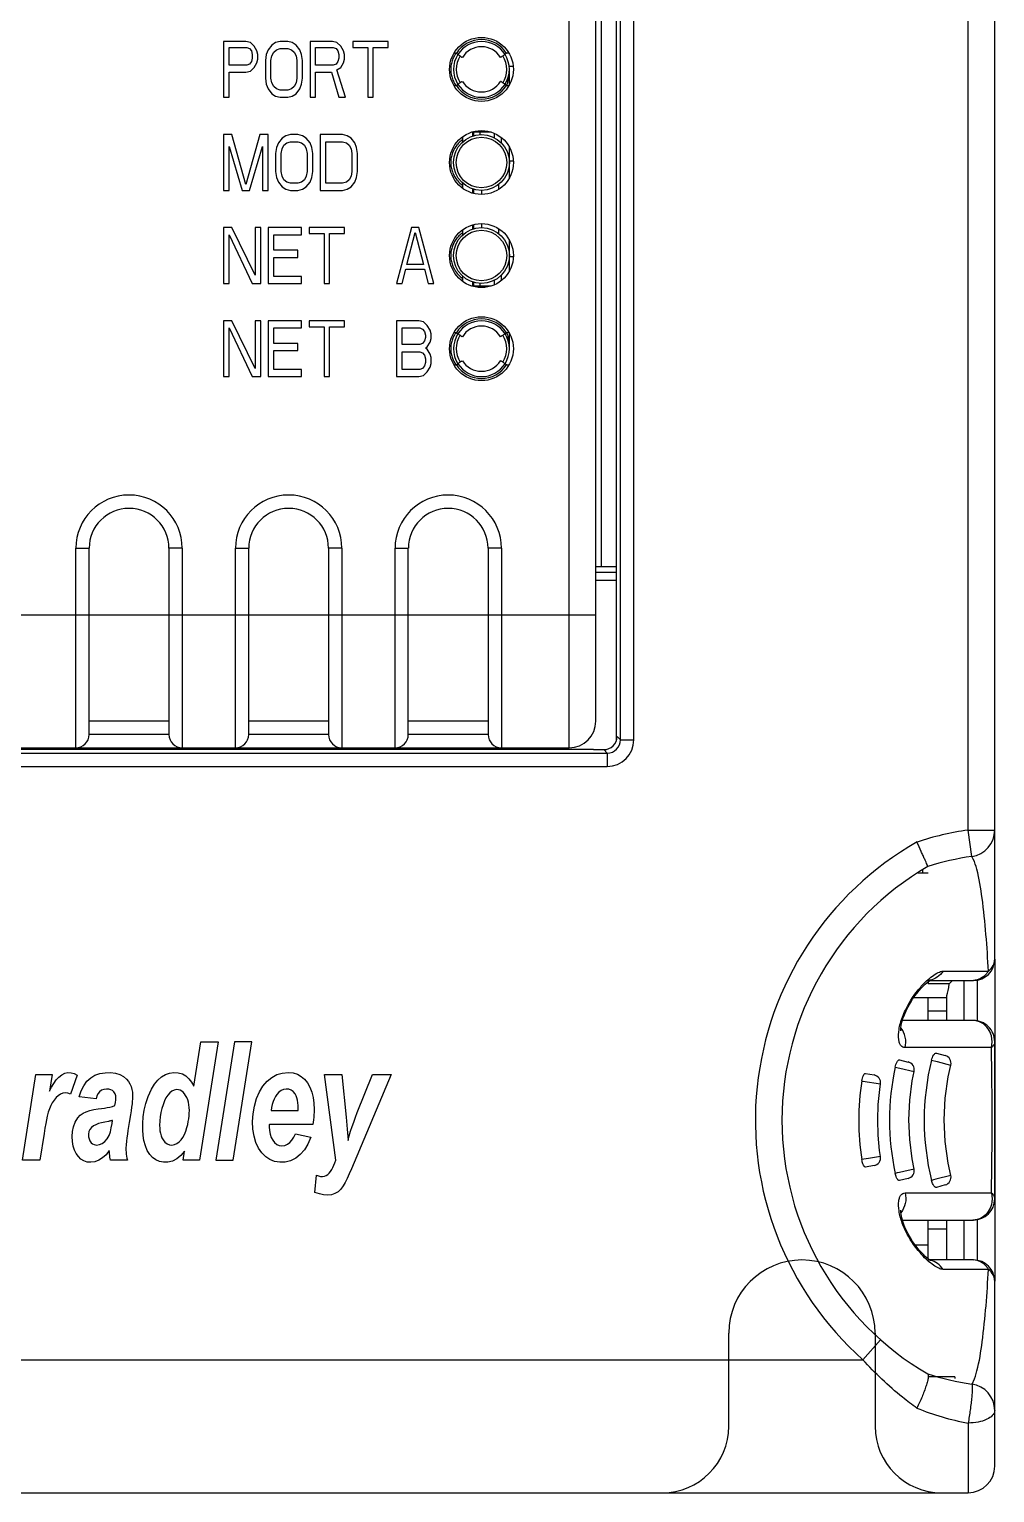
# Model space of a CAD drawing. Header units: inches. Extents: x 0.1 to 89.7, y 0.1 to 57.6.
# Drawn here: x 14.785 to 16.165, y 14.429 to 16.52 of the extents above; entities that cross this region are included whole.
import ezdxf
from ezdxf.enums import TextEntityAlignment as Align

# ---------------------------------------------------------------- set-up
doc = ezdxf.new("R2010")
doc.units = ezdxf.units.IN
doc.header["$MEASUREMENT"] = 0
doc.linetypes.add('DASHED', pattern=[0.75, 0.5, -0.25])
doc.layers.add('DASHED', color=4, linetype='DASHED')
doc.layers.add('PSYMS', color=7, linetype='Continuous')
doc.styles.add('WD', font='romans.shx', dxfattribs={"height": 0.185})

# ---------------------------------------------------------------- blocks, each defined once
blk = doc.blocks.new('HDR1_PF525_FRB')
at = {"color": 7, "linetype": 'Continuous'}
for p, q in [((2.7635, 1.0861), (2.7635, 4.4337)), ((2.858, 1.0977), (2.858, 4.4293)), ((3.3467, 0.9658), (3.3467, 4.4293)), ((2.8023, 1.125), (2.8023, 4.4259)), ((2.8385, 1.0977), (2.8385, 4.4178)), ((3.3856, 0.777), (3.3856, 4.4167)), ((2.8323, 4.4016), (2.8323, 1.0966)), ((2.8101, 3.31), (2.8101, 1.3505)), ((2.258, 2.1184), (2.258, 2.0367)), ((2.2907, 2.1184), (2.258, 2.1184)), ((2.2975, 2.1166), (2.2907, 2.1184)), ((2.341, 2.1184), (2.3342, 2.1166)), ((2.3519, 2.1184), (2.341, 2.1184)), ((2.3587, 2.1166), (2.3519, 2.1184)), ((2.3846, 2.1184), (2.3846, 2.0367)), ((2.4172, 2.1184), (2.3846, 2.1184)), ((2.424, 2.1166), (2.4172, 2.1184)), ((2.4472, 2.1184), (2.4472, 2.1097)), ((2.4989, 2.1184), (2.4472, 2.1184)), ((2.4989, 2.1097), (2.4989, 2.1184)), ((2.2662, 2.0836), (2.2662, 2.1097)), ((2.2662, 2.1097), (2.292, 2.1097)), ((2.292, 2.1097), (2.2961, 2.1079)), ((2.2961, 2.1079), (2.2988, 2.1045)), ((2.3029, 2.1114), (2.2975, 2.1166)), ((2.2988, 2.1045), (2.3002, 2.0992)), ((2.3002, 2.0992), (2.3002, 2.094)), ((2.307, 2.1045), (2.3029, 2.1114)), ((2.3084, 2.0992), (2.307, 2.1045)), ((2.3084, 2.0923), (2.3084, 2.0992)), ((2.3206, 2.0992), (2.3193, 2.0906)), ((2.3233, 2.1062), (2.3206, 2.0992)), ((2.3288, 2.1131), (2.3233, 2.1062)), ((2.3274, 2.0906), (2.3288, 2.0975)), ((2.3342, 2.1166), (2.3288, 2.1131)), ((2.3288, 2.0975), (2.3315, 2.1027)), ((2.3315, 2.1027), (2.3356, 2.1062)), ((2.3356, 2.1062), (2.341, 2.1079)), ((2.341, 2.1079), (2.3519, 2.1079)), ((2.3519, 2.1079), (2.3574, 2.1062)), ((2.3574, 2.1062), (2.3614, 2.1027)), ((2.3642, 2.1131), (2.3587, 2.1166)), ((2.3614, 2.1027), (2.3642, 2.0975)), ((2.3696, 2.1062), (2.3642, 2.1131)), ((2.3642, 2.0975), (2.3655, 2.0906)), ((2.3723, 2.0992), (2.3696, 2.1062)), ((2.3737, 2.0906), (2.3723, 2.0992)), ((2.3927, 2.0836), (2.3927, 2.1097)), ((2.3927, 2.1097), (2.4186, 2.1097)), ((2.4186, 2.1097), (2.4227, 2.1079)), ((2.4227, 2.1079), (2.4254, 2.1045)), ((2.4295, 2.1114), (2.424, 2.1166)), ((2.4254, 2.1045), (2.4268, 2.0992)), ((2.4268, 2.0992), (2.4268, 2.094)), ((2.4336, 2.1045), (2.4295, 2.1114)), ((2.4349, 2.0992), (2.4336, 2.1045)), ((2.4349, 2.0923), (2.4349, 2.0992)), ((2.4472, 2.1097), (2.4689, 2.1097)), ((2.4689, 2.1097), (2.4689, 2.0367)), ((2.4771, 2.0367), (2.4771, 2.1097)), ((2.4771, 2.1097), (2.4989, 2.1097)), ((2.5985, 2.101), (2.6007, 2.0994)), ((2.6718, 2.101), (2.6696, 2.0994)), ((2.292, 2.0836), (2.2662, 2.0836)), ((2.2907, 2.0732), (2.2975, 2.0749)), ((2.2961, 2.0853), (2.292, 2.0836)), ((2.2988, 2.0888), (2.2961, 2.0853)), ((2.2975, 2.0749), (2.3029, 2.0801)), ((2.3002, 2.094), (2.2988, 2.0888)), ((2.3029, 2.0801), (2.307, 2.0871)), ((2.307, 2.0871), (2.3084, 2.0923)), ((2.3193, 2.0906), (2.3193, 2.0645)), ((2.3274, 2.0645), (2.3274, 2.0906)), ((2.3655, 2.0906), (2.3655, 2.0645)), ((2.3737, 2.0645), (2.3737, 2.0906)), ((2.4186, 2.0836), (2.3927, 2.0836)), ((2.4227, 2.0853), (2.4186, 2.0836)), ((2.4254, 2.0888), (2.4227, 2.0853)), ((2.424, 2.0767), (2.4295, 2.0801)), ((2.4363, 2.0367), (2.424, 2.0767)), ((2.4268, 2.094), (2.4254, 2.0888)), ((2.4295, 2.0801), (2.4336, 2.0871)), ((2.4336, 2.0871), (2.4349, 2.0923)), ((2.6756, 2.0824), (2.6814, 2.0824)), ((2.676, 2.0551), (2.676, 2.0775)), ((2.2662, 2.0367), (2.2662, 2.0732)), ((2.2662, 2.0732), (2.2907, 2.0732)), ((2.3193, 2.0645), (2.3206, 2.0558)), ((2.3206, 2.0558), (2.3233, 2.0489)), ((2.3288, 2.0576), (2.3274, 2.0645)), ((2.3315, 2.0523), (2.3288, 2.0576)), ((2.3642, 2.0576), (2.3614, 2.0523)), ((2.3655, 2.0645), (2.3642, 2.0576)), ((2.3696, 2.0489), (2.3723, 2.0558)), ((2.3723, 2.0558), (2.3737, 2.0645)), ((2.3927, 2.0367), (2.3927, 2.0732)), ((2.3927, 2.0732), (2.4159, 2.0732)), ((2.4159, 2.0732), (2.4268, 2.0367)), ((2.5985, 2.0541), (2.6007, 2.0556)), ((2.6718, 2.0541), (2.6696, 2.0556)), ((2.258, 2.0367), (2.2662, 2.0367)), ((2.3233, 2.0489), (2.3288, 2.0419)), ((2.3288, 2.0419), (2.3342, 2.0384)), ((2.3356, 2.0489), (2.3315, 2.0523)), ((2.3342, 2.0384), (2.341, 2.0367)), ((2.341, 2.0471), (2.3356, 2.0489)), ((2.3519, 2.0471), (2.341, 2.0471)), ((2.341, 2.0367), (2.3519, 2.0367)), ((2.3574, 2.0489), (2.3519, 2.0471)), ((2.3519, 2.0367), (2.3587, 2.0384)), ((2.3614, 2.0523), (2.3574, 2.0489)), ((2.3587, 2.0384), (2.3642, 2.0419)), ((2.3642, 2.0419), (2.3696, 2.0489)), ((2.3846, 2.0367), (2.3927, 2.0367)), ((2.4268, 2.0367), (2.4363, 2.0367)), ((2.4689, 2.0367), (2.4771, 2.0367)), ((2.258, 1.9823), (2.258, 1.9006)), ((2.2703, 1.9823), (2.258, 1.9823)), ((2.2907, 1.9093), (2.2703, 1.9823)), ((2.3111, 1.9823), (2.2907, 1.9093)), ((2.3233, 1.9823), (2.3111, 1.9823)), ((2.3233, 1.9006), (2.3233, 1.9823)), ((2.3383, 1.9701), (2.3356, 1.9632)), ((2.3438, 1.9771), (2.3383, 1.9701)), ((2.3492, 1.9805), (2.3438, 1.9771)), ((2.3465, 1.9666), (2.3506, 1.9701)), ((2.356, 1.9823), (2.3492, 1.9805)), ((2.3506, 1.9701), (2.356, 1.9718)), ((2.3669, 1.9823), (2.356, 1.9823)), ((2.356, 1.9718), (2.3669, 1.9718)), ((2.3737, 1.9805), (2.3669, 1.9823)), ((2.3669, 1.9718), (2.3723, 1.9701)), ((2.3723, 1.9701), (2.3764, 1.9666)), ((2.3791, 1.9771), (2.3737, 1.9805)), ((2.3846, 1.9701), (2.3791, 1.9771)), ((2.3873, 1.9632), (2.3846, 1.9701)), ((2.3995, 1.9823), (2.3995, 1.9006)), ((2.4322, 1.9823), (2.3995, 1.9823)), ((2.4077, 1.911), (2.4077, 1.9718)), ((2.4077, 1.9718), (2.4322, 1.9718)), ((2.439, 1.9805), (2.4322, 1.9823)), ((2.4322, 1.9718), (2.4377, 1.9701)), ((2.4377, 1.9701), (2.4417, 1.9666)), ((2.4445, 1.9771), (2.439, 1.9805)), ((2.4499, 1.9701), (2.4445, 1.9771)), ((2.4526, 1.9632), (2.4499, 1.9701)), ((2.6079, 1.9719), (2.6079, 1.9793)), ((2.6222, 1.9862), (2.6482, 1.9862)), ((2.6224, 1.9802), (2.6224, 1.9862)), ((2.6238, 1.9807), (2.6238, 1.9862)), ((2.6239, 1.9807), (2.6239, 1.9862)), ((2.633, 1.9862), (2.633, 1.9822)), ((2.6539, 1.984), (2.6539, 1.9777)), ((2.6643, 1.97), (2.6643, 1.9777)), ((2.2662, 1.9006), (2.2662, 1.9649)), ((2.2662, 1.9649), (2.2852, 1.9006)), ((2.2961, 1.9006), (2.3152, 1.9649)), ((2.3152, 1.9649), (2.3152, 1.9006)), ((2.3356, 1.9632), (2.3342, 1.9545)), ((2.3342, 1.9545), (2.3342, 1.9284)), ((2.3424, 1.9545), (2.3438, 1.9614)), ((2.3424, 1.9284), (2.3424, 1.9545)), ((2.3438, 1.9614), (2.3465, 1.9666)), ((2.3764, 1.9666), (2.3791, 1.9614)), ((2.3791, 1.9614), (2.3805, 1.9545)), ((2.3805, 1.9545), (2.3805, 1.9284)), ((2.3887, 1.9545), (2.3873, 1.9632)), ((2.3887, 1.9284), (2.3887, 1.9545)), ((2.4417, 1.9666), (2.4445, 1.9614)), ((2.4445, 1.9614), (2.4458, 1.9545)), ((2.4458, 1.9545), (2.4458, 1.9284)), ((2.454, 1.9545), (2.4526, 1.9632)), ((2.454, 1.9284), (2.454, 1.9545)), ((2.676, 1.9191), (2.676, 1.9638)), ((2.3342, 1.9284), (2.3356, 1.9197)), ((2.3438, 1.9215), (2.3424, 1.9284)), ((2.3805, 1.9284), (2.3791, 1.9215)), ((2.3873, 1.9197), (2.3887, 1.9284)), ((2.4458, 1.9284), (2.4445, 1.9215)), ((2.4526, 1.9197), (2.454, 1.9284)), ((2.6818, 1.9434), (2.676, 1.9434)), ((2.3356, 1.9197), (2.3383, 1.9128)), ((2.3383, 1.9128), (2.3438, 1.9058)), ((2.3465, 1.9163), (2.3438, 1.9215)), ((2.3438, 1.9058), (2.3492, 1.9024)), ((2.3506, 1.9128), (2.3465, 1.9163)), ((2.356, 1.911), (2.3506, 1.9128)), ((2.3669, 1.911), (2.356, 1.911)), ((2.3723, 1.9128), (2.3669, 1.911)), ((2.3764, 1.9163), (2.3723, 1.9128)), ((2.3737, 1.9024), (2.3791, 1.9058)), ((2.3791, 1.9215), (2.3764, 1.9163)), ((2.3791, 1.9058), (2.3846, 1.9128)), ((2.3846, 1.9128), (2.3873, 1.9197)), ((2.4322, 1.911), (2.4077, 1.911)), ((2.4377, 1.9128), (2.4322, 1.911)), ((2.4417, 1.9163), (2.4377, 1.9128)), ((2.439, 1.9024), (2.4445, 1.9058)), ((2.4445, 1.9215), (2.4417, 1.9163)), ((2.4445, 1.9058), (2.4499, 1.9128)), ((2.4499, 1.9128), (2.4526, 1.9197)), ((2.6079, 1.9036), (2.6079, 1.911)), ((2.6604, 1.9024), (2.6604, 1.9094)), ((2.258, 1.9006), (2.2662, 1.9006)), ((2.2852, 1.9006), (2.2961, 1.9006)), ((2.3152, 1.9006), (2.3233, 1.9006)), ((2.3492, 1.9024), (2.356, 1.9006)), ((2.356, 1.9006), (2.3669, 1.9006)), ((2.3669, 1.9006), (2.3737, 1.9024)), ((2.3995, 1.9006), (2.4322, 1.9006)), ((2.4322, 1.9006), (2.439, 1.9024)), ((2.6224, 1.8967), (2.6224, 1.9027)), ((2.6238, 1.8963), (2.6238, 1.9022)), ((2.6239, 1.8963), (2.6239, 1.9022)), ((2.6357, 1.8948), (2.6357, 1.9006)), ((2.258, 1.8462), (2.258, 1.7645)), ((2.2703, 1.8462), (2.258, 1.8462)), ((2.3043, 1.7767), (2.2703, 1.8462)), ((2.3043, 1.8462), (2.3043, 1.7767)), ((2.3125, 1.8462), (2.3043, 1.8462)), ((2.3125, 1.7645), (2.3125, 1.8462)), ((2.3233, 1.8462), (2.3233, 1.7645)), ((2.3723, 1.8462), (2.3233, 1.8462)), ((2.3723, 1.8358), (2.3723, 1.8462)), ((2.3832, 1.8462), (2.3832, 1.8375)), ((2.4349, 1.8462), (2.3832, 1.8462)), ((2.4349, 1.8375), (2.4349, 1.8462)), ((2.5329, 1.8462), (2.5111, 1.7645)), ((2.5438, 1.8462), (2.5329, 1.8462)), ((2.5656, 1.7645), (2.5438, 1.8462)), ((2.6079, 1.8358), (2.6079, 1.8432)), ((2.6224, 1.8441), (2.6224, 1.8501)), ((2.6238, 1.8446), (2.6238, 1.8505)), ((2.6239, 1.8446), (2.6239, 1.8505)), ((2.6357, 1.8462), (2.6357, 1.852)), ((2.6604, 1.8374), (2.6604, 1.8444)), ((2.2662, 1.7645), (2.2662, 1.8358)), ((2.2662, 1.8358), (2.3002, 1.7645)), ((2.3315, 1.8132), (2.3315, 1.8358)), ((2.3315, 1.8358), (2.3723, 1.8358)), ((2.3832, 1.8375), (2.405, 1.8375)), ((2.405, 1.8375), (2.405, 1.7645)), ((2.4132, 1.7645), (2.4132, 1.8375)), ((2.4132, 1.8375), (2.4349, 1.8375)), ((2.5261, 1.7923), (2.5384, 1.8392)), ((2.5384, 1.8392), (2.5506, 1.7923)), ((2.676, 1.783), (2.676, 1.8277)), ((2.3669, 1.8132), (2.3315, 1.8132)), ((2.3315, 1.775), (2.3315, 1.8028)), ((2.3315, 1.8028), (2.3669, 1.8028)), ((2.3669, 1.8028), (2.3669, 1.8132)), ((2.6818, 1.8034), (2.676, 1.8034)), ((2.5193, 1.7645), (2.5247, 1.7854)), ((2.5247, 1.7854), (2.552, 1.7854)), ((2.5506, 1.7923), (2.5261, 1.7923)), ((2.552, 1.7854), (2.5574, 1.7645)), ((2.6643, 1.7691), (2.6643, 1.7768)), ((2.258, 1.7645), (2.2662, 1.7645)), ((2.3002, 1.7645), (2.3125, 1.7645)), ((2.3233, 1.7645), (2.3723, 1.7645)), ((2.3723, 1.775), (2.3315, 1.775)), ((2.3723, 1.7645), (2.3723, 1.775)), ((2.405, 1.7645), (2.4132, 1.7645)), ((2.5111, 1.7645), (2.5193, 1.7645)), ((2.5574, 1.7645), (2.5656, 1.7645)), ((2.6079, 1.7675), (2.6079, 1.7749)), ((2.6482, 1.7607), (2.6222, 1.7607)), ((2.6224, 1.7607), (2.6224, 1.7666)), ((2.6238, 1.7607), (2.6238, 1.7661)), ((2.6239, 1.7607), (2.6239, 1.7661)), ((2.633, 1.7646), (2.633, 1.7607)), ((2.6539, 1.7691), (2.6539, 1.7628)), ((2.258, 1.7101), (2.258, 1.6285)), ((2.2703, 1.7101), (2.258, 1.7101)), ((2.2662, 1.6285), (2.2662, 1.6997)), ((2.2662, 1.6997), (2.3002, 1.6285)), ((2.3043, 1.6406), (2.2703, 1.7101)), ((2.3043, 1.7101), (2.3043, 1.6406)), ((2.3125, 1.7101), (2.3043, 1.7101)), ((2.3125, 1.6285), (2.3125, 1.7101)), ((2.3233, 1.7101), (2.3233, 1.6285)), ((2.3723, 1.7101), (2.3233, 1.7101)), ((2.3315, 1.6771), (2.3315, 1.6997)), ((2.3315, 1.6997), (2.3723, 1.6997)), ((2.3723, 1.6997), (2.3723, 1.7101)), ((2.3832, 1.7101), (2.3832, 1.7014)), ((2.4349, 1.7101), (2.3832, 1.7101)), ((2.3832, 1.7014), (2.405, 1.7014)), ((2.405, 1.7014), (2.405, 1.6285)), ((2.4132, 1.6285), (2.4132, 1.7014)), ((2.4132, 1.7014), (2.4349, 1.7014)), ((2.4349, 1.7014), (2.4349, 1.7101)), ((2.5111, 1.7101), (2.5111, 1.6285)), ((2.5438, 1.7101), (2.5111, 1.7101)), ((2.5193, 1.6754), (2.5193, 1.6997)), ((2.5193, 1.6997), (2.5452, 1.6997)), ((2.5506, 1.7084), (2.5438, 1.7101)), ((2.5452, 1.6997), (2.5492, 1.698)), ((2.5492, 1.698), (2.552, 1.6945)), ((2.556, 1.7032), (2.5506, 1.7084)), ((2.552, 1.6945), (2.5533, 1.6893)), ((2.5601, 1.6962), (2.556, 1.7032)), ((2.5615, 1.691), (2.5601, 1.6962)), ((2.5615, 1.6841), (2.5615, 1.691)), ((2.5985, 1.6927), (2.6007, 1.6912)), ((2.6718, 1.6927), (2.6696, 1.6912)), ((2.676, 1.6693), (2.676, 1.6917)), ((2.3669, 1.6771), (2.3315, 1.6771)), ((2.3669, 1.6667), (2.3669, 1.6771)), ((2.5452, 1.6754), (2.5193, 1.6754)), ((2.5492, 1.6771), (2.5452, 1.6754)), ((2.552, 1.6806), (2.5492, 1.6771)), ((2.5533, 1.6858), (2.552, 1.6806)), ((2.5533, 1.6893), (2.5533, 1.6858)), ((2.5533, 1.6702), (2.556, 1.6719)), ((2.556, 1.6684), (2.5533, 1.6702)), ((2.556, 1.6719), (2.5601, 1.6788)), ((2.5601, 1.6615), (2.556, 1.6684)), ((2.5601, 1.6788), (2.5615, 1.6841)), ((2.3315, 1.6389), (2.3315, 1.6667)), ((2.3315, 1.6667), (2.3669, 1.6667)), ((2.5193, 1.6389), (2.5193, 1.6649)), ((2.5193, 1.6649), (2.5452, 1.6649)), ((2.5452, 1.6649), (2.5492, 1.6632)), ((2.5492, 1.6632), (2.552, 1.6597)), ((2.552, 1.6597), (2.5533, 1.6545)), ((2.5533, 1.6493), (2.552, 1.6441)), ((2.5533, 1.6545), (2.5533, 1.6493)), ((2.5615, 1.6563), (2.5601, 1.6615)), ((2.5601, 1.6424), (2.5615, 1.6476)), ((2.5615, 1.6476), (2.5615, 1.6563)), ((2.5985, 1.6459), (2.6007, 1.6474)), ((2.6718, 1.6459), (2.6696, 1.6474)), ((2.258, 1.6285), (2.2662, 1.6285)), ((2.3002, 1.6285), (2.3125, 1.6285)), ((2.3233, 1.6285), (2.3723, 1.6285)), ((2.3723, 1.6389), (2.3315, 1.6389)), ((2.3723, 1.6285), (2.3723, 1.6389)), ((2.405, 1.6285), (2.4132, 1.6285)), ((2.5111, 1.6285), (2.5438, 1.6285)), ((2.5452, 1.6389), (2.5193, 1.6389)), ((2.5438, 1.6285), (2.5506, 1.6302)), ((2.5492, 1.6406), (2.5452, 1.6389)), ((2.552, 1.6441), (2.5492, 1.6406)), ((2.5506, 1.6302), (2.556, 1.6354)), ((2.556, 1.6354), (2.5601, 1.6424)), ((2.0422, 1.0861), (2.0422, 1.3777)), ((2.0422, 1.3777), (2.0617, 1.3777)), ((2.0617, 1.1055), (2.0617, 1.3777)), ((2.1783, 1.3777), (2.1783, 1.1055)), ((2.1978, 1.3777), (2.1783, 1.3777)), ((2.1978, 1.3777), (2.1978, 1.0861)), ((2.2755, 1.0861), (2.2755, 1.3777)), ((2.2755, 1.3777), (2.295, 1.3777)), ((2.295, 1.1055), (2.295, 1.3777)), ((2.4116, 1.3777), (2.4116, 1.1055)), ((2.431, 1.3777), (2.4116, 1.3777)), ((2.431, 1.3777), (2.431, 1.0861)), ((2.5088, 1.0861), (2.5088, 1.3777)), ((2.5088, 1.3777), (2.5282, 1.3777)), ((2.5282, 1.1055), (2.5282, 1.3777)), ((2.6449, 1.3777), (2.6449, 1.1055)), ((2.6643, 1.3777), (2.6449, 1.3777)), ((2.6643, 1.3777), (2.6643, 1.0861)), ((2.8323, 1.3505), (2.8023, 1.3505)), ((2.8023, 1.3427), (2.8323, 1.3427)), ((2.8023, 1.331), (2.8323, 1.331)), ((0.003, 1.2805), (2.8023, 1.2805)), ((2.1783, 1.125), (2.0617, 1.125)), ((2.4116, 1.125), (2.295, 1.125)), ((2.6449, 1.125), (2.5282, 1.125)), ((2.1783, 1.1055), (2.0617, 1.1055)), ((2.4116, 1.1055), (2.295, 1.1055)), ((2.6449, 1.1055), (2.5282, 1.1055)), ((2.8334, 1.1028), (2.8385, 1.0977)), ((2.8385, 1.0977), (2.858, 1.0977)), ((0.0418, 1.0861), (2.7635, 1.0861)), ((0.0418, 1.0783), (2.8191, 1.0783)), ((2.7989, 1.0834), (1.9539, 1.0834)), ((2.1511, 1.0861), (2.1511, 1.0834)), ((2.19, 1.0834), (2.19, 1.0861)), ((2.2016, 1.0834), (2.2016, 1.0861)), ((2.814, 1.0834), (2.8191, 1.0783)), ((2.8191, 1.0783), (2.8191, 1.0588)), ((0.0418, 1.0588), (2.8191, 1.0588)), ((3.3521, 0.9273), (3.3467, 0.9658)), ((3.3467, 0.9658), (3.3856, 0.9658)), ((3.2705, 0.9013), (3.2705, 0.9015)), ((3.2733, 0.9033), (3.2884, 0.9033)), ((3.2806, 0.9033), (3.2806, 0.908)), ((3.3856, 0.777), (3.3856, 0.3065)), ((3.31, 0.7596), (3.3764, 0.7596)), ((3.2884, 0.7443), (3.2884, 0.7413)), ((3.319, 0.7413), (3.2884, 0.7413)), ((3.2905, 0.7459), (3.2911, 0.7463)), ((3.2905, 0.7459), (3.3544, 0.7459)), ((3.319, 0.7413), (3.3236, 0.7459)), ((3.3404, 0.7459), (3.3404, 0.6876)), ((3.3597, 0.7464), (3.3597, 0.687)), ((3.3156, 0.7206), (3.2669, 0.7206)), ((3.2884, 0.6876), (3.2884, 0.7206)), ((3.3156, 0.6876), (3.3156, 0.7243)), ((3.3544, 0.6876), (3.2505, 0.6876)), ((3.3156, 0.7012), (3.2884, 0.7012)), ((2.2147, 0.5915), (2.2249, 0.6563)), ((2.2503, 0.6563), (2.2232, 0.4832)), ((2.2249, 0.6563), (2.2503, 0.6563)), ((2.274, 0.6563), (2.2469, 0.4832)), ((2.2722, 0.4832), (2.2993, 0.6563)), ((2.2993, 0.6563), (2.274, 0.6563)), ((3.3806, 0.648), (3.2544, 0.648)), ((3.3856, 0.4271), (3.3856, 0.6565)), ((3.2463, 0.63), (3.259, 0.6269)), ((3.2932, 0.6296), (3.3013, 0.6275)), ((3.3002, 0.6399), (3.3131, 0.6363)), ((3.3013, 0.6275), (3.3211, 0.6224)), ((3.3211, 0.6224), (3.3213, 0.6223)), ((1.9641, 0.4832), (1.9838, 0.6086)), ((1.9838, 0.6086), (2.0074, 0.6086)), ((2.0074, 0.6086), (2.0036, 0.5843)), ((2.0441, 0.6079), (2.0344, 0.5801)), ((2.4221, 0.4832), (2.4058, 0.6086)), ((2.4058, 0.6086), (2.4311, 0.6086)), ((2.4311, 0.6086), (2.4374, 0.5461)), ((2.503, 0.6086), (2.445, 0.4709)), ((2.4537, 0.553), (2.4761, 0.6086)), ((2.4761, 0.6086), (2.503, 0.6086)), ((3.1912, 0.5993), (3.1925, 0.5991)), ((3.1925, 0.5991), (3.2185, 0.5948)), ((3.1966, 0.6103), (3.2091, 0.608)), ((3.24, 0.6194), (3.2467, 0.6179)), ((3.2467, 0.6179), (3.2677, 0.6131)), ((2.0717, 0.5731), (2.047, 0.5759)), ((2.0951, 0.5372), (2.0958, 0.5416)), ((2.3887, 0.5354), (2.3251, 0.5354)), ((2.3276, 0.556), (2.3673, 0.556)), ((1.9957, 0.5225), (1.9895, 0.4832)), ((2.3631, 0.5219), (2.3858, 0.5169)), ((2.1992, 0.4832), (2.2013, 0.4968)), ((1.9895, 0.4832), (1.9641, 0.4832)), ((2.1176, 0.4832), (2.0929, 0.4832)), ((2.2232, 0.4832), (2.1992, 0.4832)), ((2.2469, 0.4832), (2.2722, 0.4832)), ((3.1944, 0.4847), (3.1912, 0.4842)), ((3.2008, 0.4858), (3.1944, 0.4847)), ((3.2091, 0.4755), (3.1966, 0.4732)), ((3.2185, 0.4888), (3.2008, 0.4858)), ((2.3918, 0.4361), (2.3941, 0.4614)), ((3.243, 0.4648), (3.24, 0.4641)), ((3.2462, 0.4655), (3.243, 0.4648)), ((3.2525, 0.4669), (3.2462, 0.4655)), ((3.259, 0.4566), (3.2463, 0.4535)), ((3.2677, 0.4704), (3.2525, 0.4669)), ((3.2962, 0.4547), (3.2932, 0.4539)), ((3.2993, 0.4555), (3.2962, 0.4547)), ((3.3213, 0.4612), (3.2993, 0.4555)), ((3.2544, 0.4356), (3.3806, 0.4356)), ((3.3131, 0.4472), (3.3002, 0.4436)), ((3.2505, 0.396), (3.3544, 0.396)), ((3.2884, 0.3392), (3.2884, 0.396)), ((3.3156, 0.3376), (3.3156, 0.396)), ((3.3404, 0.396), (3.3404, 0.3376)), ((3.3597, 0.3965), (3.3597, 0.3371)), ((3.3156, 0.3824), (3.2884, 0.3824)), ((3.2884, 0.359), (3.2696, 0.359)), ((3.3544, 0.3376), (3.2905, 0.3376)), ((3.3764, 0.3239), (3.31, 0.3239)), ((3.3856, 0.0363), (3.3856, 0.3065)), ((3.1929, 0.1918), (3.2187, 0.2209)), ((0.1957, 0.1918), (3.1929, 0.1918)), ((3.3272, 0.1667), (3.2884, 0.1667)), ((3.3272, 0.1667), (3.3272, 0.1646)), ((3.3467, 0.0993), (3.3467, -0.0026)), ((0.0418, -0.0026), (3.3467, -0.0026))]:
    blk.add_line(p, q, dxfattribs=at)
for points in [[(3.2481, 0.6727), (3.2481, 0.6724), (3.2481, 0.6728), (3.2481, 0.6743), (3.2483, 0.677), (3.2488, 0.6807), (3.2498, 0.6852), (3.2514, 0.6903), (3.2534, 0.6959), (3.2559, 0.7016), (3.2589, 0.7077), (3.2622, 0.7135), (3.2655, 0.7187), (3.2688, 0.7234), (3.272, 0.7276), (3.2751, 0.7314), (3.2782, 0.7348), (3.2811, 0.7379), (3.2839, 0.7405), (3.2864, 0.7428), (3.2887, 0.7446), (3.2905, 0.7459)], [(3.3213, 0.4612), (3.3175, 0.4792), (3.3131, 0.5105), (3.3117, 0.5423), (3.3132, 0.5741), (3.3177, 0.6054), (3.3213, 0.6223)], [(2.0036, 0.5843), (2.0067, 0.5903), (2.01, 0.5957), (2.0136, 0.6006), (2.0174, 0.6047), (2.0217, 0.6081), (2.0261, 0.6104), (2.0307, 0.6114), (2.0353, 0.6113), (2.0398, 0.6101), (2.0441, 0.6079)], [(2.047, 0.5759), (2.0499, 0.5847), (2.0537, 0.5923), (2.0584, 0.5987), (2.0639, 0.6038), (2.0701, 0.6076), (2.0771, 0.6101), (2.085, 0.6113), (2.0929, 0.6115), (2.1001, 0.6106), (2.1066, 0.6087), (2.1121, 0.6057), (2.1165, 0.6018)], [(2.1165, 0.6018), (2.1192, 0.5984), (2.1213, 0.5948), (2.123, 0.591), (2.1242, 0.5869), (2.1249, 0.5826), (2.1252, 0.578)], [(2.1527, 0.5872), (2.157, 0.5945), (2.1619, 0.6005), (2.1673, 0.6052), (2.1731, 0.6087), (2.1793, 0.6108), (2.1857, 0.6115), (2.1919, 0.611), (2.1979, 0.6094), (2.203, 0.6065), (2.2075, 0.6025), (2.2114, 0.5975), (2.2147, 0.5915)], [(2.3064, 0.5734), (2.3107, 0.5833), (2.3158, 0.5918), (2.3218, 0.5989), (2.3285, 0.6044), (2.3359, 0.6084), (2.344, 0.6108), (2.3529, 0.6115)], [(2.3529, 0.6115), (2.3598, 0.6109), (2.3661, 0.609), (2.3718, 0.6059), (2.3767, 0.6017), (2.381, 0.5963), (2.3845, 0.59), (2.3871, 0.5829), (2.389, 0.575), (2.3901, 0.5665), (2.3904, 0.5575)], [(3.2677, 0.4704), (3.2648, 0.4854), (3.2613, 0.5137), (3.2602, 0.5423), (3.2614, 0.5709), (3.265, 0.5992), (3.2677, 0.6131)], [(2.0344, 0.5801), (2.0306, 0.5814), (2.0269, 0.5818), (2.0234, 0.5813), (2.02, 0.5799), (2.0166, 0.5777), (2.0133, 0.5748), (2.0103, 0.5712), (2.0076, 0.5673), (2.0055, 0.5632), (2.0036, 0.5587), (2.0019, 0.5534), (2.0005, 0.5479), (1.9993, 0.5426), (1.9982, 0.537), (1.9969, 0.5302), (1.9957, 0.5225)], [(2.0992, 0.5633), (2.1001, 0.5679), (2.1007, 0.5718), (2.1009, 0.5748), (2.1005, 0.5775), (2.0996, 0.5804), (2.098, 0.5831), (2.096, 0.5851), (2.0934, 0.5864), (2.0903, 0.5872), (2.0868, 0.5873), (2.0832, 0.5868), (2.0798, 0.5856), (2.077, 0.5835), (2.0747, 0.5808), (2.073, 0.5773), (2.0717, 0.5731)], [(2.1252, 0.578), (2.1252, 0.576), (2.1251, 0.5741), (2.125, 0.5721), (2.1248, 0.5701), (2.1246, 0.568), (2.1244, 0.566)], [(2.2013, 0.4968), (2.1958, 0.4903), (2.1898, 0.4854), (2.1835, 0.4822), (2.1769, 0.4805), (2.1704, 0.4803), (2.1643, 0.4815), (2.1591, 0.4838), (2.1544, 0.4873), (2.1502, 0.4919), (2.1466, 0.4977), (2.1439, 0.5045), (2.1418, 0.5121), (2.1406, 0.5196), (2.1401, 0.5277), (2.1401, 0.537), (2.1407, 0.5468), (2.1421, 0.5564), (2.1445, 0.5664), (2.148, 0.5766), (2.1527, 0.5872)], [(2.1901, 0.5865), (2.1862, 0.5859), (2.1827, 0.5844), (2.1795, 0.5819), (2.1766, 0.5786), (2.174, 0.5746), (2.1718, 0.57)], [(2.2027, 0.5781), (2.201, 0.5806), (2.1991, 0.5826), (2.197, 0.5843), (2.1948, 0.5855), (2.1925, 0.5863), (2.1901, 0.5865)], [(2.2082, 0.5562), (2.2081, 0.5604), (2.2076, 0.5644), (2.2069, 0.5682), (2.2058, 0.5718), (2.2045, 0.5751), (2.2027, 0.5781)], [(2.3361, 0.5794), (2.3339, 0.5763), (2.3321, 0.5728), (2.3306, 0.569), (2.3294, 0.5649), (2.3284, 0.5606), (2.3276, 0.556)], [(2.3627, 0.5804), (2.3599, 0.5836), (2.3569, 0.5858), (2.3534, 0.587), (2.3497, 0.5873), (2.346, 0.5867), (2.3424, 0.5852), (2.3391, 0.5828), (2.3361, 0.5794)], [(2.3674, 0.5595), (2.3673, 0.5635), (2.3669, 0.5673), (2.3664, 0.5709), (2.3655, 0.5744), (2.3643, 0.5775), (2.3627, 0.5804)], [(3.2185, 0.4888), (3.2173, 0.4978), (3.2152, 0.52), (3.2145, 0.5423), (3.2153, 0.5647), (3.2174, 0.5869), (3.2185, 0.5948)], [(2.0452, 0.5454), (2.0486, 0.549), (2.0527, 0.5519), (2.0575, 0.5543), (2.0629, 0.5562), (2.0687, 0.5575), (2.075, 0.5584)], [(2.075, 0.5584), (2.0795, 0.5589), (2.0839, 0.5595), (2.088, 0.5602), (2.0919, 0.561), (2.0957, 0.562), (2.0992, 0.5633)], [(2.1244, 0.566), (2.1237, 0.5607), (2.1229, 0.5553), (2.122, 0.5497)], [(2.1718, 0.57), (2.1697, 0.5645), (2.1679, 0.5588), (2.1665, 0.553), (2.1655, 0.547), (2.1649, 0.5407), (2.1647, 0.5342)], [(2.2046, 0.5313), (2.2057, 0.5355), (2.2066, 0.5398), (2.2073, 0.544), (2.2078, 0.5481), (2.2081, 0.5522), (2.2082, 0.5562)], [(2.3858, 0.5169), (2.3816, 0.507), (2.3765, 0.4986), (2.3704, 0.4916), (2.3636, 0.4862), (2.3562, 0.4826), (2.3484, 0.4806), (2.3405, 0.4803), (2.3328, 0.4816), (2.326, 0.4842), (2.3199, 0.4883), (2.3142, 0.494), (2.3093, 0.501), (2.3055, 0.5091), (2.3027, 0.5183), (2.3011, 0.5288), (2.3006, 0.5399), (2.3013, 0.5513), (2.3032, 0.5626), (2.3064, 0.5734)], [(2.3673, 0.556), (2.3673, 0.5566), (2.3674, 0.5578)], [(2.3674, 0.5578), (2.3674, 0.5583), (2.3674, 0.5589), (2.3674, 0.5595)], [(2.3904, 0.5575), (2.3904, 0.5536), (2.3903, 0.5498), (2.39, 0.5461), (2.3897, 0.5425), (2.3892, 0.5389), (2.3887, 0.5354)], [(2.0911, 0.4974), (2.0864, 0.4914), (2.0813, 0.4867), (2.0756, 0.4832), (2.0699, 0.481), (2.0642, 0.4803), (2.0588, 0.4807), (2.054, 0.4824), (2.0496, 0.485), (2.0459, 0.4886), (2.0427, 0.493), (2.0402, 0.498), (2.0383, 0.5038), (2.0372, 0.5105), (2.0369, 0.5178), (2.0373, 0.5251), (2.0388, 0.5322), (2.0414, 0.539), (2.0452, 0.5454)], [(2.0898, 0.5401), (2.0847, 0.5392), (2.0799, 0.5381), (2.0755, 0.5369), (2.0715, 0.5353), (2.0679, 0.5335), (2.065, 0.5312), (2.0628, 0.5284), (2.0614, 0.5251), (2.0608, 0.5214), (2.0608, 0.5177), (2.0615, 0.5144), (2.0627, 0.5115), (2.0644, 0.509), (2.0666, 0.5072), (2.0692, 0.5061), (2.0723, 0.5056)], [(2.0723, 0.5056), (2.0767, 0.5062), (2.0808, 0.5079), (2.0848, 0.5107), (2.0882, 0.5145), (2.0907, 0.5193), (2.0927, 0.5248), (2.0941, 0.5307), (2.0951, 0.5372)], [(2.0958, 0.5416), (2.0949, 0.5413), (2.0939, 0.541), (2.0929, 0.5408), (2.0919, 0.5405), (2.0908, 0.5403), (2.0898, 0.5401)], [(2.122, 0.5497), (2.1201, 0.5383), (2.1192, 0.5324)], [(2.3251, 0.5354), (2.325, 0.5349), (2.325, 0.5338)], [(2.4374, 0.5461), (2.438, 0.5403), (2.4385, 0.5345), (2.439, 0.5288), (2.4395, 0.5233), (2.4398, 0.5178), (2.4401, 0.5124)], [(2.4401, 0.5124), (2.4419, 0.519), (2.4439, 0.5257), (2.4461, 0.5324), (2.4484, 0.5392), (2.451, 0.5461), (2.4537, 0.553)], [(2.1192, 0.5324), (2.1183, 0.5269), (2.1175, 0.5214), (2.1167, 0.5162), (2.1161, 0.511), (2.1157, 0.506), (2.1155, 0.501)], [(2.1647, 0.5342), (2.1648, 0.5302), (2.1652, 0.5263), (2.1658, 0.5227), (2.1668, 0.5192), (2.1681, 0.5161), (2.1697, 0.5132)], [(2.1697, 0.5132), (2.1725, 0.5098), (2.1756, 0.5074), (2.1791, 0.506), (2.1827, 0.5056), (2.1863, 0.5062), (2.1898, 0.5077), (2.1931, 0.51), (2.1961, 0.5131), (2.1987, 0.5168), (2.201, 0.5211), (2.203, 0.5259), (2.2046, 0.5313)], [(2.325, 0.5338), (2.325, 0.5333), (2.325, 0.5328), (2.325, 0.5323)], [(2.325, 0.5323), (2.3253, 0.5267), (2.3262, 0.5215), (2.3278, 0.5168), (2.33, 0.5126), (2.3328, 0.5092), (2.336, 0.5065), (2.3395, 0.505), (2.3434, 0.5045)], [(2.3434, 0.5045), (2.3476, 0.505), (2.3515, 0.5066), (2.355, 0.5092), (2.3581, 0.5128), (2.3608, 0.517), (2.3631, 0.5219)], [(2.0929, 0.4832), (2.0925, 0.4855), (2.0921, 0.4878), (2.0917, 0.4901), (2.0914, 0.4925), (2.0912, 0.4949), (2.0911, 0.4974)], [(2.1155, 0.501), (2.1155, 0.4982), (2.1157, 0.4953), (2.116, 0.4923), (2.1164, 0.4893), (2.117, 0.4863), (2.1176, 0.4832)], [(2.445, 0.4709), (2.4418, 0.4633), (2.4387, 0.4566), (2.436, 0.4509), (2.4331, 0.4459), (2.4296, 0.4413), (2.4255, 0.4374), (2.4209, 0.4346), (2.4159, 0.4329), (2.4104, 0.4323), (2.4045, 0.4327), (2.3984, 0.434), (2.3918, 0.4361)], [(2.403, 0.4596), (2.4057, 0.4599), (2.4082, 0.4609), (2.4105, 0.4624), (2.4127, 0.4644), (2.4146, 0.4669), (2.4164, 0.4696), (2.418, 0.4727), (2.4195, 0.476), (2.4209, 0.4795), (2.4221, 0.4832)], [(2.3941, 0.4614), (2.3956, 0.4608), (2.3971, 0.4604), (2.3986, 0.46), (2.4001, 0.4598), (2.4015, 0.4596), (2.403, 0.4596)], [(3.2812, 0.3456), (3.2783, 0.3486), (3.2752, 0.352), (3.2721, 0.3558), (3.2688, 0.3601), (3.2655, 0.3648), (3.2622, 0.3701), (3.2589, 0.3759), (3.2558, 0.382), (3.2532, 0.3881), (3.2511, 0.394), (3.2496, 0.3993), (3.2486, 0.4038), (3.2482, 0.4072), (3.2481, 0.4096), (3.2481, 0.4105)], [(3.2923, 0.3365), (3.2923, 0.3365), (3.2919, 0.3368), (3.2906, 0.3376), (3.2888, 0.3389), (3.2865, 0.3407), (3.284, 0.3429), (3.2812, 0.3456)]]:
    blk.add_lwpolyline(points, dxfattribs=at)
for centre, radius in [((2.6352, 2.0775), 0.0467), ((2.6352, 1.9414), 0.0467), ((2.6352, 1.9414), 0.0408), ((2.6352, 1.9414), 0.0369), ((2.6352, 1.8054), 0.0467), ((2.6352, 1.8054), 0.0408), ((2.6352, 1.8054), 0.0369), ((2.6352, 1.6693), 0.0467)]:
    blk.add_circle(centre, radius, dxfattribs=at)
for centre, radius, start, end in [((2.6352, 2.0775), 0.0435, 32.5858, 147.4142), ((2.6352, 2.0775), 0.0408, 32.4274, 147.5726), ((2.6313, 2.0776), 0.0409, 150.0913, 160.1359), ((2.6352, 2.0775), 0.0408, 147.5746, 212.425), ((2.5956, 1.796), 0.305, 89.7942, 90.1098), ((2.6313, 2.0775), 0.041, 144.9723, 150.0932), ((2.5956, 1.8169), 0.2841, 89.4225, 89.7947), ((2.6352, 2.0775), 0.0369, 147.7913, 212.2219), ((2.8214, 2.4144), 0.3846, 234.9779, 235.5578), ((2.6352, 2.0775), 0.033, 32.0572, 147.9428), ((2.6352, 2.0775), 0.0369, 327.1288, 32.2062), ((2.4489, 2.4144), 0.3846, 304.4422, 305.0221), ((2.6352, 2.0775), 0.0408, 327.3302, 32.425), ((2.6747, 1.8169), 0.2841, 90.2053, 90.5775), ((2.6748, 1.796), 0.305, 89.8902, 90.2058), ((2.6314, 2.0775), 0.0411, 170.0681, 179.9663), ((2.6314, 2.0776), 0.0411, 180.0337, 189.9319), ((2.6316, 2.0775), 0.0412, 160.186, 170.0939), ((2.5951, 2.0775), 0.0809, 357.6763, 0.0005), ((2.6316, 2.0776), 0.0412, 189.9061, 199.814), ((2.6313, 2.0775), 0.0409, 199.8641, 209.9087), ((2.5956, 2.3591), 0.305, 269.8902, 270.2058), ((2.6313, 2.0775), 0.041, 209.9068, 215.0277), ((2.5956, 2.3382), 0.2841, 270.2053, 270.5775), ((2.6352, 2.0775), 0.0435, 212.5858, 327.4142), ((2.8214, 1.7407), 0.3846, 124.4422, 125.0221), ((2.6352, 2.0775), 0.0408, 212.4274, 327.5726), ((2.6352, 2.0775), 0.033, 212.0572, 327.9428), ((2.4489, 1.7407), 0.3846, 54.9779, 55.5578), ((2.6747, 2.3382), 0.2841, 269.4225, 269.7947), ((2.6107, 2.0744), 0.0649, 341.7286, 343.6273), ((2.608, 2.0753), 0.0678, 343.6295, 345.6737), ((2.6051, 2.076), 0.0707, 345.6692, 347.5755), ((2.6748, 2.3591), 0.305, 269.7942, 270.1098), ((2.6019, 2.0767), 0.074, 347.586, 350.9558), ((2.5972, 2.0774), 0.0788, 350.9779, 357.7063), ((2.6312, 1.9415), 0.0409, 140.0743, 160.1359), ((2.6312, 1.9415), 0.0408, 130.1599, 140.0345), ((2.6312, 1.9415), 0.0408, 124.8461, 130.1616), ((2.6314, 1.9414), 0.0411, 170.0681, 179.9663), ((2.6316, 1.9414), 0.0412, 160.186, 170.0939), ((2.6314, 1.9415), 0.0411, 180.0337, 189.9319), ((2.6316, 1.9415), 0.0412, 189.9061, 199.814), ((2.6312, 1.9414), 0.0409, 199.8641, 219.9257), ((2.6313, 1.9415), 0.0409, 219.9861, 235.1308), ((2.6245, 1.9411), 0.0405, 242.5357, 245.8085), ((2.6245, 1.8057), 0.0405, 114.1915, 117.4643), ((2.6316, 1.8053), 0.0412, 160.186, 170.0939), ((2.6312, 1.8054), 0.0409, 140.0743, 160.1359), ((2.6312, 1.8054), 0.0408, 130.1599, 140.0345), ((2.6312, 1.8055), 0.0408, 124.8461, 130.1616), ((2.6314, 1.8053), 0.0411, 170.0681, 179.9663), ((2.6314, 1.8054), 0.0411, 180.0337, 189.9319), ((2.6316, 1.8054), 0.0412, 189.9061, 199.814), ((2.6313, 1.8053), 0.0409, 199.8641, 209.9087), ((2.6245, 1.805), 0.0405, 242.5357, 245.8085), ((2.6352, 1.6693), 0.0435, 32.5858, 147.4142), ((2.6313, 1.6693), 0.0409, 150.0913, 160.1359), ((2.6352, 1.6693), 0.0408, 147.3302, 212.425), ((2.5956, 1.3878), 0.305, 89.7942, 90.1098), ((2.6313, 1.6693), 0.041, 144.9723, 150.0932), ((2.5956, 1.4086), 0.2841, 89.4225, 89.7947), ((2.6352, 1.6693), 0.0408, 32.4274, 147.5726), ((2.8214, 2.0062), 0.3846, 234.9779, 235.5578), ((2.6352, 1.6693), 0.033, 32.0572, 147.9428), ((2.4489, 2.0062), 0.3846, 304.4422, 305.0221), ((2.6352, 1.6693), 0.0408, 327.5724, 32.4372), ((2.6747, 1.4086), 0.2841, 90.2053, 90.5775), ((2.6108, 1.6724), 0.0649, 16.5582, 18.2683), ((2.608, 1.6716), 0.0678, 14.3289, 16.5551), ((2.6748, 1.3878), 0.305, 89.8902, 90.2058), ((2.6314, 1.6693), 0.0411, 170.0681, 179.9663), ((2.6314, 1.6693), 0.0411, 180.0337, 189.9319), ((2.6316, 1.6693), 0.0412, 160.186, 170.0939), ((2.6352, 1.6693), 0.0369, 147.1288, 212.1727), ((2.6352, 1.6693), 0.0369, 327.8025, 32.2219), ((2.6051, 1.6708), 0.0708, 12.1032, 14.3325), ((2.6008, 1.6699), 0.0751, 7.3942, 12.0822), ((2.5967, 1.6694), 0.0793, 2.5488, 7.4028), ((2.5949, 1.6693), 0.0811, 0.0025, 2.5611), ((2.6316, 1.6693), 0.0412, 189.9061, 199.814), ((2.6314, 1.6693), 0.041, 199.8887, 215.0097), ((2.8214, 1.3324), 0.3846, 124.4422, 125.0221), ((2.6352, 1.6693), 0.0408, 212.4274, 327.5726), ((2.6352, 1.6693), 0.033, 212.0572, 327.9428), ((2.4489, 1.3324), 0.3846, 54.9779, 55.5578), ((2.5956, 1.9508), 0.305, 269.8902, 270.2058), ((2.5956, 1.93), 0.2841, 270.2053, 270.5775), ((2.6352, 1.6693), 0.0435, 212.5858, 327.4142), ((2.6747, 1.93), 0.2841, 269.4225, 269.7947), ((2.6748, 1.9508), 0.305, 269.7942, 270.1098), ((2.12, 1.3777), 0.0778, 0, 180), ((2.3533, 1.3777), 0.0778, 0, 180), ((2.5866, 1.3777), 0.0778, 0, 180), ((2.12, 1.3777), 0.0583, 0, 180), ((2.3533, 1.3777), 0.0583, 0, 180), ((2.5866, 1.3777), 0.0583, 0, 180), ((2.7635, 1.125), 0.0389, 270, 0), ((2.0422, 1.1055), 0.0194, 270, 0), ((2.1978, 1.1055), 0.0194, 180, 270), ((2.2755, 1.1055), 0.0194, 270, 0), ((2.431, 1.1055), 0.0194, 180, 270), ((2.5088, 1.1055), 0.0194, 270, 0), ((2.6643, 1.1055), 0.0194, 180, 270), ((2.814, 1.1028), 0.0194, 270.1106, 0.0492), ((2.8191, 1.0977), 0.0194, 269.9717, 0.0283), ((2.8191, 1.0977), 0.0389, 270.0046, 359.9954), ((3.4061, 0.5406), 0.4293, 97.9598, 108.2135), ((3.3467, 0.9658), 0.0389, 277.9617, 359.9999), ((3.5036, 0.5418), 0.468, 119.6747, 228.39), ((3.4061, 0.5406), 0.3904, 97.9566, 107.6381), ((3.5036, 0.5418), 0.4291, 120.197, 239.7777), ((3.3544, 0.777), 0.0311, 270.0001, 359.9998), ((3.3502, 0.7759), 0.0308, 318.9687, 328.0991), ((3.2858, 0.7734), 0.0275, 270.0375, 279.9446), ((3.3526, 0.7721), 0.0262, 270.0054, 274.0017), ((3.3544, 0.6565), 0.0311, 0.0001, 90.0008), ((-1.3251, 0.5417), 4.7069, 358.7072, 1.2931), ((3.2562, 0.6156), 0.0117, 348.0741, 76.2341), ((3.6463, 0.5418), 0.3639, 166.0285, 193.9715), ((3.31, 0.6251), 0.0117, 346.3163, 74.4641), ((3.5619, 0.5418), 0.3751, 171.1682, 188.8318), ((3.207, 0.5965), 0.0117, 351.2885, 79.4594), ((3.6002, 0.5418), 0.3685, 167.8351, 192.1649), ((3.207, 0.487), 0.0117, 280.5406, 8.7115), ((3.2562, 0.468), 0.0117, 283.7659, 11.926), ((3.31, 0.4585), 0.0117, 285.5359, 13.6838), ((3.3544, 0.4271), 0.0311, 270.0009, 359.9999), ((3.3832, 0.4408), 0.1414, 219.1796, 222.6232), ((3.2858, 0.3101), 0.0275, 80.0555, 89.9625), ((3.2857, 0.3097), 0.0279, 77.722, 80.0738), ((3.3526, 0.3114), 0.0262, 85.9985, 89.9946), ((3.3544, 0.3065), 0.0311, 0.0002, 90.0001), ((3.3502, 0.3076), 0.0308, 31.8991, 41.0305), ((3.4067, 0.5453), 0.3928, 252.3402, 262.0077), ((3.3467, 0.1178), 0.0389, 0.0001, 81.9929), ((3.4096, 0.4553), 0.3615, 247.5625, 259.9674), ((3.3467, 0.0363), 0.0389, 270, 0)]:
    blk.add_arc(centre, radius, start, end, dxfattribs=at)
for centre, major_axis, ratio, start_param, end_param in [((2.7989, 1.0888), (0.311, 0), 0.017455, -1.570796, -1.5223), ((3.313, 0.7789), (0.0003, 0.0583), 0.139911, -2.785634, -2.27117)]:
    blk.add_ellipse(centre, major_axis=major_axis, ratio=ratio, start_param=start_param, end_param=end_param, dxfattribs=at)
for points, knots in [([(2.6039, 2.0972), (2.6043, 2.0969), (2.6051, 2.0964), (2.606, 2.0957), (2.6066, 2.0954), (2.6069, 2.0952), (2.607, 2.0951), (2.6071, 2.0951), (2.6072, 2.0951)], [0, 0, 0, 0, 0.414245, 0.731791, 0.847091, 0.930981, 0.982263, 1, 1, 1, 1]), ([(2.6664, 2.0972), (2.666, 2.0969), (2.6652, 2.0964), (2.6643, 2.0957), (2.6637, 2.0954), (2.6634, 2.0952), (2.6633, 2.0951), (2.6632, 2.0951), (2.6632, 2.0951)], [0, 0, 0, 0, 0.414245, 0.731791, 0.847091, 0.930981, 0.982263, 1, 1, 1, 1]), ([(2.6039, 2.0579), (2.6043, 2.0582), (2.6051, 2.0587), (2.606, 2.0593), (2.6066, 2.0597), (2.6069, 2.0599), (2.607, 2.0599), (2.6071, 2.06), (2.6072, 2.06)], [0, 0, 0, 0, 0.414245, 0.731791, 0.847091, 0.930981, 0.982263, 1, 1, 1, 1]), ([(2.6664, 2.0579), (2.666, 2.0582), (2.6652, 2.0587), (2.6643, 2.0593), (2.6637, 2.0597), (2.6634, 2.0599), (2.6633, 2.0599), (2.6632, 2.06), (2.6632, 2.06)], [0, 0, 0, 0, 0.414245, 0.731791, 0.847091, 0.930981, 0.982263, 1, 1, 1, 1]), ([(2.6039, 1.689), (2.6043, 1.6887), (2.6051, 1.6881), (2.606, 1.6875), (2.6066, 1.6872), (2.6069, 1.687), (2.607, 1.6869), (2.6071, 1.6868), (2.6072, 1.6868)], [0, 0, 0, 0, 0.414245, 0.731791, 0.847091, 0.930981, 0.982263, 1, 1, 1, 1]), ([(2.6664, 1.689), (2.666, 1.6887), (2.6652, 1.6881), (2.6643, 1.6875), (2.6637, 1.6872), (2.6634, 1.687), (2.6633, 1.6869), (2.6632, 1.6868), (2.6632, 1.6868)], [0, 0, 0, 0, 0.414245, 0.731791, 0.847091, 0.930981, 0.982263, 1, 1, 1, 1]), ([(2.6039, 1.6496), (2.6043, 1.6499), (2.6051, 1.6504), (2.606, 1.6511), (2.6066, 1.6514), (2.6069, 1.6516), (2.607, 1.6517), (2.6071, 1.6518), (2.6072, 1.6517)], [0, 0, 0, 0, 0.414245, 0.731791, 0.847091, 0.930981, 0.982263, 1, 1, 1, 1]), ([(2.6664, 1.6496), (2.666, 1.6499), (2.6652, 1.6504), (2.6643, 1.6511), (2.6637, 1.6514), (2.6634, 1.6516), (2.6633, 1.6517), (2.6632, 1.6518), (2.6632, 1.6517)], [0, 0, 0, 0, 0.414245, 0.731791, 0.847091, 0.930981, 0.982263, 1, 1, 1, 1]), ([(3.2878, 0.9127), (3.2879, 0.9127), (3.2877, 0.913), (3.2875, 0.9135), (3.2871, 0.9143), (3.2863, 0.9161), (3.2849, 0.9191), (3.283, 0.9235), (3.2806, 0.9288), (3.2769, 0.9372), (3.274, 0.9438), (3.2719, 0.9484)], [0, 0, 0, 0, 0.005235, 0.019748, 0.043625, 0.076731, 0.169523, 0.294117, 0.445645, 0.618372, 1, 1, 1, 1]), ([(3.3764, 0.7596), (3.3744, 0.7953), (3.3707, 0.8453), (3.3622, 0.9), (3.3561, 0.9202), (3.3529, 0.9261), (3.3521, 0.9273)], [0, 0, 0, 0, 0.630905, 0.882316, 0.974783, 1, 1, 1, 1]), ([(3.3764, 0.7596), (3.3791, 0.7619), (3.3837, 0.767), (3.3856, 0.7738), (3.3856, 0.777)], [0, 0, 0, 0, 0.530137, 1, 1, 1, 1]), ([(3.2728, 0.7311), (3.2745, 0.7333), (3.2811, 0.7411), (3.2886, 0.7481), (3.2945, 0.7525)], [0, 0, 0, 0, 0.27773, 1, 1, 1, 1]), ([(3.31, 0.7596), (3.3078, 0.7562), (3.3021, 0.7501), (3.2944, 0.747), (3.2905, 0.7463)], [0, 0, 0, 0, 0.505644, 1, 1, 1, 1]), ([(3.2945, 0.7525), (3.2972, 0.7545), (3.302, 0.7575), (3.3076, 0.7596), (3.31, 0.7596)], [0, 0, 0, 0, 0.581651, 1, 1, 1, 1]), ([(3.3735, 0.7556), (3.3711, 0.7529), (3.3652, 0.7482), (3.358, 0.7462), (3.3544, 0.7459)], [0, 0, 0, 0, 0.506, 1, 1, 1, 1]), ([(3.2505, 0.6923), (3.2518, 0.6959), (3.2577, 0.7097), (3.2658, 0.7224), (3.2728, 0.7311)], [0, 0, 0, 0, 0.255953, 1, 1, 1, 1]), ([(3.2544, 0.648), (3.2533, 0.648), (3.251, 0.6485), (3.2481, 0.6509), (3.2461, 0.6549), (3.2444, 0.6628), (3.2453, 0.6758), (3.2483, 0.6865), (3.2505, 0.6923)], [0, 0, 0, 0, 0.066112, 0.136152, 0.221793, 0.33041, 0.62413, 1, 1, 1, 1]), ([(3.376, 0.6752), (3.3735, 0.6789), (3.3668, 0.6852), (3.3578, 0.6876), (3.3535, 0.6876)], [0, 0, 0, 0, 0.508908, 1, 1, 1, 1]), ([(3.2544, 0.648), (3.2557, 0.6529), (3.256, 0.6634), (3.2515, 0.6729), (3.2483, 0.6768)], [0, 0, 0, 0, 0.502979, 1, 1, 1, 1]), ([(3.3856, 0.6565), (3.3856, 0.6557), (3.3851, 0.6524), (3.3827, 0.6496), (3.3806, 0.648)], [0, 0, 0, 0, 0.220622, 1, 1, 1, 1]), ([(3.24, 0.6194), (3.2406, 0.6221), (3.2416, 0.6257), (3.2449, 0.6303), (3.2463, 0.63)], [0, 0, 0, 0, 0.656684, 1, 1, 1, 1]), ([(3.2932, 0.6296), (3.2939, 0.6323), (3.295, 0.636), (3.2988, 0.6403), (3.3002, 0.6399)], [0, 0, 0, 0, 0.64832, 1, 1, 1, 1]), ([(3.1912, 0.5993), (3.1917, 0.6021), (3.1927, 0.6058), (3.1947, 0.6095), (3.1961, 0.6104), (3.1966, 0.6103)], [0, 0, 0, 0, 0.656253, 0.874833, 1, 1, 1, 1]), ([(3.1936, 0.4762), (3.1933, 0.4768), (3.1922, 0.4793), (3.1916, 0.482), (3.1912, 0.4842)], [0, 0, 0, 0, 0.219264, 1, 1, 1, 1]), ([(3.1966, 0.4732), (3.1964, 0.4732), (3.1948, 0.4735), (3.1941, 0.4751), (3.1936, 0.4762)], [0, 0, 0, 0, 0.160979, 1, 1, 1, 1]), ([(3.2447, 0.4541), (3.2435, 0.455), (3.2416, 0.4584), (3.2404, 0.462), (3.24, 0.4641)], [0, 0, 0, 0, 0.415966, 1, 1, 1, 1]), ([(3.2463, 0.4535), (3.2459, 0.4534), (3.2453, 0.4536), (3.2448, 0.454), (3.2447, 0.4541)], [0, 0, 0, 0, 0.698107, 1, 1, 1, 1]), ([(3.2985, 0.4441), (3.2971, 0.4449), (3.295, 0.4483), (3.2937, 0.4518), (3.2932, 0.4539)], [0, 0, 0, 0, 0.418591, 1, 1, 1, 1]), ([(3.2503, 0.3916), (3.2482, 0.3974), (3.2453, 0.408), (3.2444, 0.4209), (3.2462, 0.4287), (3.2482, 0.4326), (3.251, 0.4351), (3.2533, 0.4356), (3.2544, 0.4356)], [0, 0, 0, 0, 0.375983, 0.669276, 0.777765, 0.863423, 0.933633, 1, 1, 1, 1]), ([(3.2544, 0.4356), (3.2557, 0.4306), (3.256, 0.4201), (3.2515, 0.4106), (3.2483, 0.4067)], [0, 0, 0, 0, 0.502975, 1, 1, 1, 1]), ([(3.3002, 0.4436), (3.2998, 0.4435), (3.2991, 0.4436), (3.2986, 0.444), (3.2985, 0.4441)], [0, 0, 0, 0, 0.705948, 1, 1, 1, 1]), ([(3.3806, 0.4356), (3.3814, 0.4349), (3.3838, 0.4327), (3.3856, 0.4294), (3.3856, 0.4271)], [0, 0, 0, 0, 0.293965, 1, 1, 1, 1]), ([(3.376, 0.4083), (3.3735, 0.4046), (3.3668, 0.3983), (3.3578, 0.396), (3.3535, 0.396)], [0, 0, 0, 0, 0.508907, 1, 1, 1, 1]), ([(3.2735, 0.3515), (3.2712, 0.3543), (3.2619, 0.3667), (3.2544, 0.3806), (3.2503, 0.3916)], [0, 0, 0, 0, 0.23829, 1, 1, 1, 1]), ([(3.31, 0.3239), (3.3079, 0.3239), (3.3029, 0.3256), (3.2921, 0.3321), (3.2843, 0.3394), (3.2791, 0.345)], [0, 0, 0, 0, 0.167826, 0.39663, 1, 1, 1, 1]), ([(3.31, 0.3239), (3.3079, 0.3272), (3.3026, 0.333), (3.2953, 0.3362), (3.2916, 0.337)], [0, 0, 0, 0, 0.505485, 1, 1, 1, 1]), ([(3.3521, 0.1563), (3.353, 0.1576), (3.3562, 0.1637), (3.3623, 0.1841), (3.3708, 0.2387), (3.3744, 0.2885), (3.3764, 0.3239)], [0, 0, 0, 0, 0.026887, 0.121396, 0.373998, 1, 1, 1, 1]), ([(3.3735, 0.3279), (3.3711, 0.3307), (3.3652, 0.3353), (3.358, 0.3373), (3.3544, 0.3376)], [0, 0, 0, 0, 0.505996, 1, 1, 1, 1]), ([(3.3856, 0.3065), (3.3856, 0.3097), (3.3837, 0.3165), (3.3791, 0.3217), (3.3764, 0.3239)], [0, 0, 0, 0, 0.469895, 1, 1, 1, 1]), ([(3.2717, 0.1211), (3.2645, 0.1262), (3.2364, 0.1476), (3.2106, 0.1721), (3.1929, 0.1918)], [0, 0, 0, 0, 0.247417, 1, 1, 1, 1]), ([(3.2876, 0.171), (3.2882, 0.1706), (3.2886, 0.1685), (3.2883, 0.1651), (3.2871, 0.1598), (3.2843, 0.1504), (3.2793, 0.1372), (3.2744, 0.1265), (3.2717, 0.1211)], [0, 0, 0, 0, 0.035479, 0.103548, 0.205471, 0.336757, 0.658142, 1, 1, 1, 1]), ([(3.3521, 0.1563), (3.3523, 0.1563), (3.3525, 0.1557), (3.3528, 0.154), (3.3528, 0.1503), (3.3525, 0.1444), (3.3519, 0.1368), (3.3509, 0.1279), (3.3493, 0.1152), (3.3478, 0.1056), (3.3467, 0.0993)], [0, 0, 0, 0, 0.008745, 0.026848, 0.093688, 0.198612, 0.335098, 0.494131, 0.66543, 1, 1, 1, 1]), ([(3.3856, 0.1178), (3.3856, 0.112), (3.3753, 0.1041), (3.3612, 0.1003), (3.3517, 0.0993), (3.3467, 0.0993)], [0, 0, 0, 0, 0.380948, 0.671712, 1, 1, 1, 1])]:
    blk.add_open_spline(points, degree=3, knots=knots, dxfattribs=at)
for points in [[(2.5958, 1.7849), (2.5988, 1.7798), (2.603, 1.7752), (2.6079, 1.7718)], [(3.3806, 0.665), (3.3797, 0.6686), (3.3781, 0.6721), (3.376, 0.6752)], [(3.3806, 0.648), (3.3821, 0.6535), (3.3821, 0.6595), (3.3806, 0.665)], [(3.3806, 0.4356), (3.3821, 0.4301), (3.3821, 0.424), (3.3806, 0.4185)], [(3.3806, 0.4185), (3.3797, 0.4149), (3.3781, 0.4114), (3.376, 0.4083)]]:
    blk.add_open_spline(points, degree=3, dxfattribs=at)
at = {"layer": 'DASHED'}
for p, q in [((2.9967, 0.0946), (2.9967, 0.2307)), ((3.2106, 0.2307), (3.2106, 0.0946))]:
    blk.add_line(p, q, dxfattribs=at)
for centre, radius, start, end in [((3.1037, 0.2307), 0.1069, 360, 180), ((2.8995, 0.0946), 0.0972, 270, 360), ((3.3078, 0.0946), 0.0972, 180, 270)]:
    blk.add_arc(centre, radius, start, end, dxfattribs=at)
at = {"style": 'WD', "width": 0.7}
for tag, p in [('INST', (1.75, 7.8571)), ('LOC', (1.75, 7.6875)), ('DESC1', (1.75, 7.5312)), ('DESC2', (1.75, 7.375)), ('DESC3', (1.75, 7.2271)), ('XREF', (1.75, 6.6562))]:
    blk.add_attdef(tag, text='', height=0.125, dxfattribs=at).set_placement(p, align=Align.CENTER)
at = {"style": 'WD'}
blk.add_attdef('TAG1', text='', height=0.125, dxfattribs=at).set_placement((1.75, 7.0625), align=Align.CENTER)
at = {"style": 'WD', "flags": 9}
blk.add_attdef('FAMILY', (1.9547, 7.0273), '', height=0.01, dxfattribs=at)
for tag, p in [('MFG', (1.9778, 6.9637)), ('CAT', (1.9797, 6.9832)), ('ASSYCODE', (1.98, 6.9464))]:
    blk.add_attdef(tag, text='', height=0.01, dxfattribs=at).set_placement(p, align=Align.CENTER)

msp = doc.modelspace()

# ---------------------------------------------------------------- block references
at = {"layer": 'PSYMS', "xscale": 0.9777189745131009, "yscale": 0.9777189745131009, "zscale": 0.9777189745131009}
msp.add_blockref('HDR1_PF525_FRB', (12.85451, 14.43163), dxfattribs=at)

doc.saveas('drawing.dxf')
